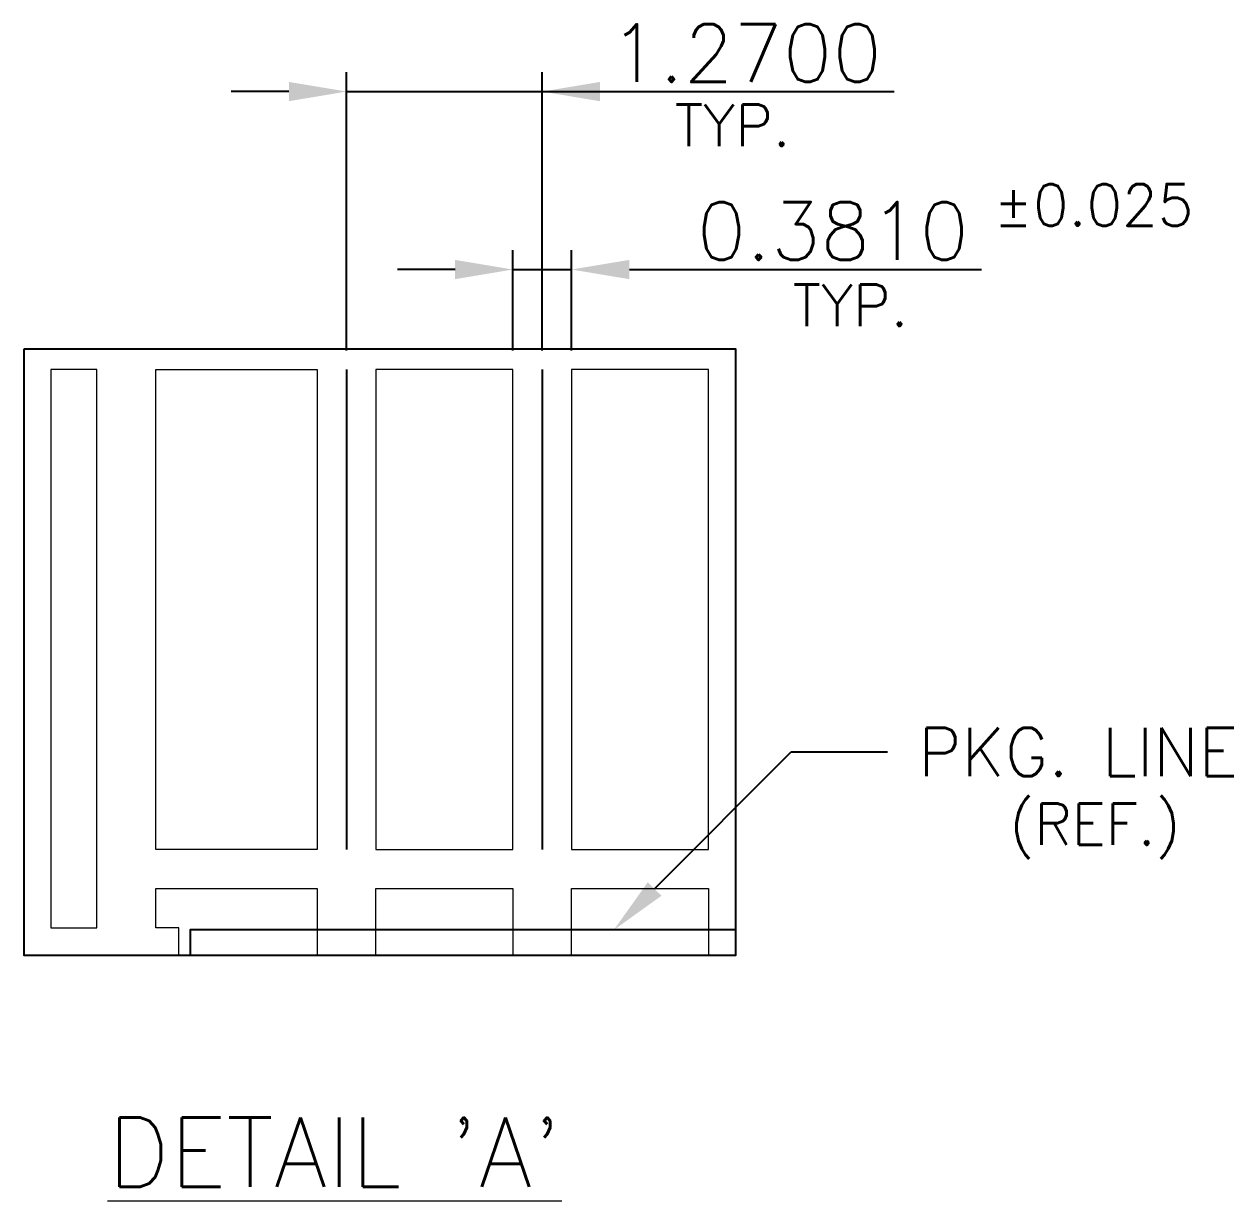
# Model space of a CAD drawing. Extents: x 13 to 152, y 24 to 226.
# Drawn here: x 120.27 to 151.69, y 138.54 to 169.1 of the extents above; entities that cross this region are included whole.
import ezdxf
from ezdxf.lldxf.tags import DXFTag

# ---------------------------------------------------------------- set-up
doc = ezdxf.new("R2010")
doc.units = 0
for name, color, linetype in [('CEN', 2, 'CENTER'), ('DIM', 7, 'Continuous'), ('LF-LINE', 1, 'Continuous'), ('PKG-OUT', 3, 'HIDDEN')]:
    doc.layers.add(name, color=color, linetype=linetype)
doc.styles.add('5.0-8.0 UNIT', font='SIMPLEX.shx', dxfattribs={"height": 0.15})
doc.styles.add('75_100   LAYOUT', font='SIMPLEX.shx', dxfattribs={"height": 1.5})
doc.styles.get("Standard").update_dxf_attribs({"font": 'simplex.shx', "height": 2.5})
tags = doc.linetypes.add('CENTER', pattern=[2, 1.25, -0.25, 0.25, -0.25]).pattern_tags.tags
tags[10:11] = [DXFTag(74, 4), DXFTag(75, 0), DXFTag(340, '0'), DXFTag(46, 1.0), DXFTag(50, 0.0), DXFTag(44, 0.0), DXFTag(45, 0.0)]
tags[8:9] = [DXFTag(74, 4), DXFTag(75, 0), DXFTag(340, '0'), DXFTag(46, 1.0), DXFTag(50, 0.0), DXFTag(44, 0.0), DXFTag(45, 0.0)]
tags[6:7] = [DXFTag(74, 4), DXFTag(75, 0), DXFTag(340, '0'), DXFTag(46, 1.0), DXFTag(50, 0.0), DXFTag(44, 0.0), DXFTag(45, 0.0)]
tags[4:5] = [DXFTag(74, 4), DXFTag(75, 0), DXFTag(340, '0'), DXFTag(46, 1.0), DXFTag(50, 0.0), DXFTag(44, 0.0), DXFTag(45, 0.0)]
tags = doc.linetypes.add('HIDDEN', pattern=[0.375, 0.25, -0.125]).pattern_tags.tags
tags[6:7] = [DXFTag(74, 4), DXFTag(75, 0), DXFTag(340, '0'), DXFTag(46, 1.0), DXFTag(50, 0.0), DXFTag(44, 0.0), DXFTag(45, 0.0)]
tags[4:5] = [DXFTag(74, 4), DXFTag(75, 0), DXFTag(340, '0'), DXFTag(46, 1.0), DXFTag(50, 0.0), DXFTag(44, 0.0), DXFTag(45, 0.0)]

msp = doc.modelspace()

# ---------------------------------------------------------------- linework, layer by layer
at = {"layer": 'CEN', "ltscale": 4}
for p, q in [((128.645, 160.128), (128.645, 147.665)), ((133.725, 160.128), (133.725, 147.665))]:
    msp.add_line(p, q, dxfattribs=at)
at = {"layer": 'DIM'}
for p, q in [((128.645, 160.628), (128.645, 167.849)), ((133.725, 160.628), (133.725, 167.849)), ((127.145, 167.349), (125.645, 167.349)), ((128.645, 167.349), (142.868, 167.349)), ((132.963, 160.628), (132.963, 163.227)), ((134.487, 160.628), (134.487, 163.227)), ((131.463, 162.727), (129.963, 162.727)), ((132.963, 162.727), (134.487, 162.727)), ((135.987, 162.727), (145.13, 162.727))]:
    msp.add_line(p, q, dxfattribs=at)
at = {"layer": 'DIM', "linetype": 'ByBlock', "lineweight": -2}
for p, q in [((136.644, 146.639), (140.189, 150.197)), ((140.189, 150.197), (142.689, 150.197))]:
    msp.add_line(p, q, dxfattribs=at)
at = {"layer": 'DIM'}
for points in [[(127.145, 167.599), (127.145, 167.099), (128.645, 167.349)], [(135.225, 167.599), (135.225, 167.099), (133.725, 167.349)], [(131.463, 162.977), (131.463, 162.477), (132.963, 162.727)], [(135.987, 162.977), (135.987, 162.477), (134.487, 162.727)], [(136.467, 146.815), (135.585, 145.576), (136.821, 146.462)]]:
    msp.add_solid(points, dxfattribs=at)
at = {"layer": 'LF-LINE', "lineweight": 0}
for points in [[(120.961, 145.632), (122.161, 145.632), (122.161, 160.128), (120.961, 160.128)], [(127.883, 147.665), (123.685, 147.665), (123.685, 160.128), (127.883, 160.128)], [(129.407, 147.665), (132.963, 147.665), (132.963, 160.128), (129.407, 160.128)], [(134.487, 147.665), (138.043, 147.665), (138.043, 160.128), (134.487, 160.128)]]:
    msp.add_lwpolyline(points, close=True, dxfattribs=at)
for points in [[(124.285, 144.909), (124.285, 145.632), (123.685, 145.632), (123.685, 146.649), (127.883, 146.649), (127.883, 144.909)], [(129.407, 144.909), (129.407, 146.649), (132.963, 146.649), (132.963, 144.909)], [(134.487, 144.909), (134.487, 146.649), (138.043, 146.649), (138.043, 144.909)]]:
    msp.add_lwpolyline(points, dxfattribs=at)
at = {"layer": 'PKG-OUT', "ltscale": 4}
for points in [[(120.27, 160.666), (138.748, 160.666), (138.748, 144.909), (120.27, 144.909), (120.27, 160.666)], [(138.748, 145.576), (124.585, 145.576), (124.585, 144.909)]]:
    msp.add_lwpolyline(points, dxfattribs=at)

# ---------------------------------------------------------------- texts
at = {"layer": 'DIM'}
for s, height, style, p in [('1.2700', 1.5, '75_100   LAYOUT', (135.475, 167.599)), ('TYP.', 1.08, '5.0-8.0 UNIT', (137.165, 165.934)), ('±0.025', 1.08, '5.0-8.0 UNIT', (145.453, 163.866)), ('0.3810', 1.5, '75_100   LAYOUT', (137.737, 162.977)), ('TYP.', 1.08, '5.0-8.0 UNIT', (140.226, 161.26)), ('PKG. LINE', 1.25, '75_100   LAYOUT', (143.489, 149.572)), ('(REF.)', 1.08, '5.0-8.0 UNIT', (145.86, 147.783))]:
    msp.add_text(s, height=height, dxfattribs=dict(at, style=style)).set_placement(p)
at = {"layer": 'LF-LINE', "lineweight": 0, "insert": (128.335, 139.8), "char_height": 1.8, "attachment_point": 5}
msp.add_mtext("{\\LDETAIL 'A'}", dxfattribs=at)

doc.saveas('drawing.dxf')
